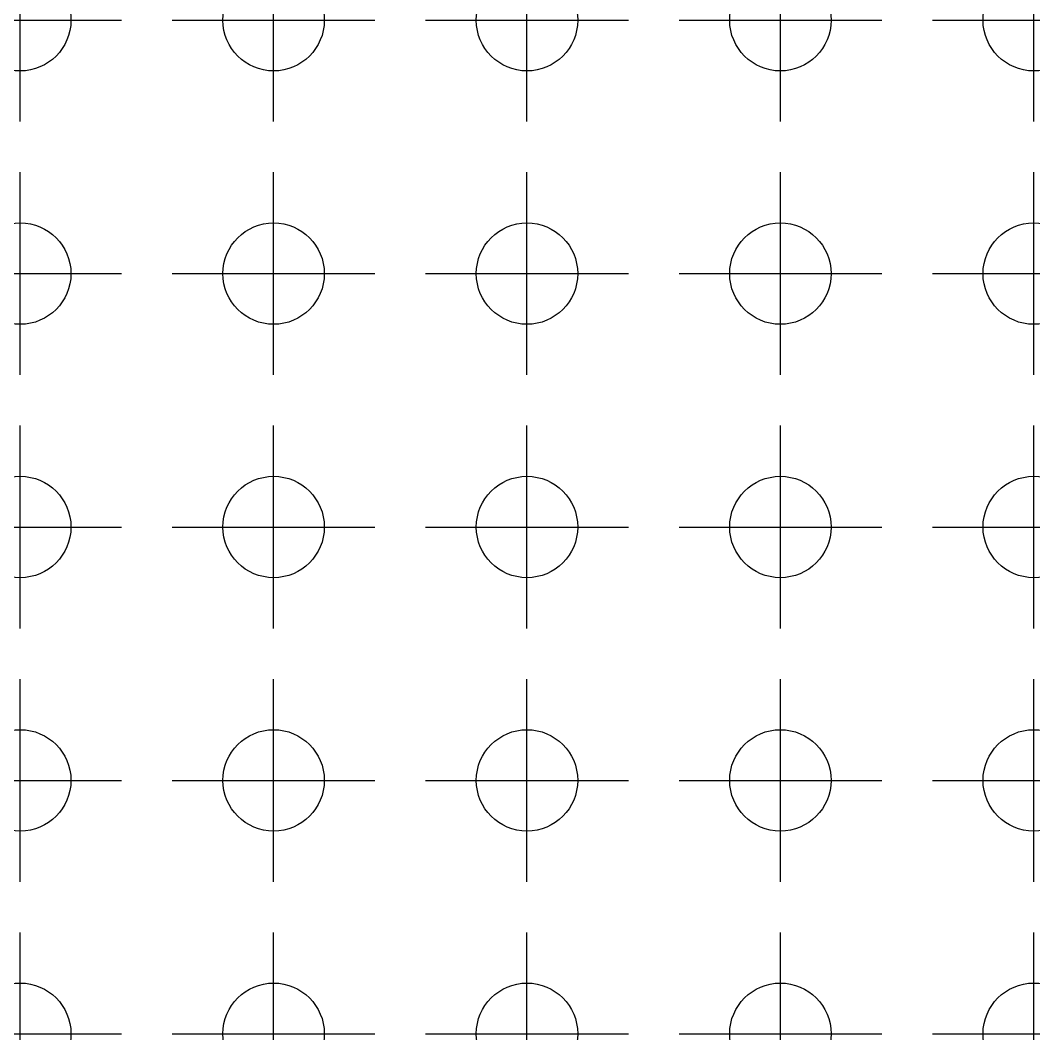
# Model space of a CAD drawing. Header units: inches. Extents: x 0 to 10, y 0 to 10.
import ezdxf

# ---------------------------------------------------------------- set-up
doc = ezdxf.new("R2010")
doc.units = ezdxf.units.IN
doc.header["$MEASUREMENT"] = 0
doc.header["$PDMODE"] = 34

msp = doc.modelspace()

# ---------------------------------------------------------------- linework, layer by layer
for p in [(0, 10), (2.5, 10), (5, 10), (7.5, 10), (10, 10), (0, 7.5), (2.5, 7.5), (5, 7.5), (7.5, 7.5), (10, 7.5), (0, 5), (2.5, 5), (5, 5), (7.5, 5), (10, 5), (0, 2.5), (2.5, 2.5), (5, 2.5), (7.5, 2.5), (10, 2.5), (0, 0), (0, 0), (0, 0), (2.5, 0), (5, 0), (7.5, 0), (10, 0)]:
    msp.add_point(p)

doc.saveas('drawing.dxf')
